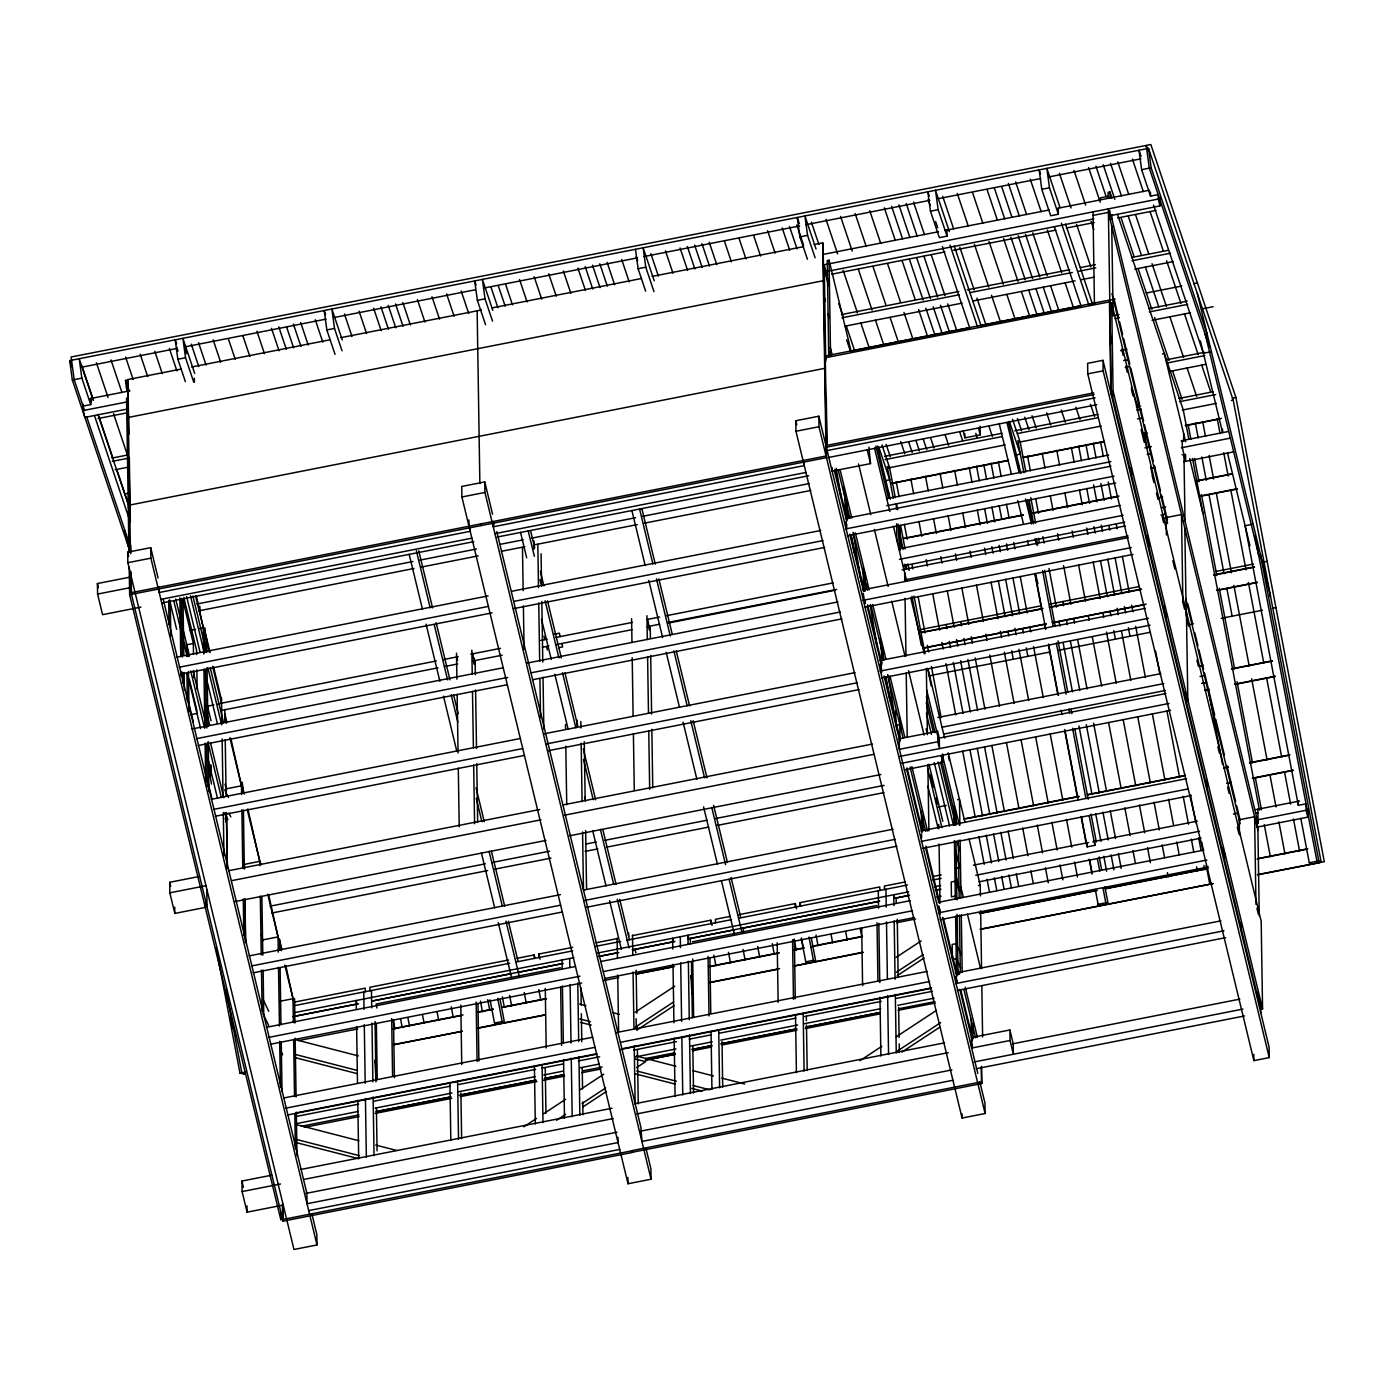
<?xml version="1.0" encoding="UTF-8"?>
<svg xmlns="http://www.w3.org/2000/svg" width="1394" height="1394" viewBox="0 0 1394 1394"><rect width="100%" height="100%" fill="white"/><g stroke="black" fill="none" stroke-linecap="round" stroke-linejoin="round"><path stroke-width="1.5" d="M635.159 1012.218L674.713 986.203M635.403 1027.099L673.163 1002.251M638.034 1029.347L673.999 1005.684M523.778 1126.822L536.498 1118.441M543.782 1113.667L565.598 1099.308M580.148 1089.725L603.794 1074.182M556.537 1120.288L565.633 1114.294M582.012 1103.543L605.641 1087.982M636.57 1067.647L645.649 1061.653L635.403 1059.022M582.831 1106.975L606.477 1091.415M896.133 957.364L921.19 940.898M896.412 972.228L923.316 954.524M897.231 975.661L924.152 957.957M859.976 1060.677L881.792 1046.319M896.342 1036.753L936.35 1010.423M897.509 1051.006L940.636 1022.638M901.935 1052.087L939.678 1027.256M128.457 546.849L72.331 380.004L69.7 360.593L1148.517 148.374L1233.185 400.078L1321.146 862.102L1318.794 860.9L1309.28 862.781L1300.829 818.435M80.765 367.371L176.759 348.483M185.297 346.81L326.074 319.104M334.612 317.431L475.406 289.743M483.945 288.053L637.528 257.838M643.923 256.583L799.651 225.95M806.046 224.695L929.781 200.353M938.301 198.68L1040.708 178.537M1049.229 176.846L1140.954 158.811M72.331 380.004L81.863 378.14L90.749 404.591L83.082 406.107M176.602 343.935L175.208 339.84L177.857 359.251L185.524 357.735L193.749 382.165M325.569 314.626L324.192 310.531L326.841 329.942L334.508 328.426L342.035 350.818M476.086 285.021L474.709 280.926L477.358 300.337L485.025 298.821L492.552 321.212M635.472 249.299L638.103 268.711L645.77 267.195L653.995 291.625M799.32 223.615L797.263 217.481L799.895 236.893L807.562 235.377L815.107 257.768M930.46 211.191L938.145 209.692L947.049 236.144L939.364 237.66L930.46 211.191L927.829 191.797L929.206 195.892M1041.788 189.305L1049.473 187.789L1058.377 214.24L1050.693 215.756L1041.788 189.305L1039.157 169.894L1040.534 173.989M1141.059 156.389L1138.985 150.256L1141.634 169.667L1151.148 167.785L1207.274 334.63L1205.427 334.978M130.444 552.094L127.725 379.569L180.993 369.096M191.64 367.005L330.134 339.753M340.781 337.662L481.418 309.991M492.082 307.9L641.397 278.521M652.061 276.43L803.519 246.633M814.183 244.525L822.721 242.852L823.122 244.508L826.468 457.633L129.642 594.715L280.804 1219.68L282.633 1219.314M126.366 386.887L125.495 380.405L127.342 380.057L128.213 386.521L126.366 386.887L127.22 391.331M1112.011 198.053L1109.938 191.919L1108.091 192.285L1108.195 198.349M126.384 387.898L128.231 387.532L129.05 390.965M1108.16 196.327L1100.476 197.843L1100.511 199.865M89.39 398.771L129.956 390.79M823.471 254.353L938.563 231.718M944.958 230.463L1049.403 209.919M1057.924 208.246L1149.58 190.211M1141.634 169.667L1150.52 196.118L1158.205 194.602M128.962 551.972L126.558 398.405L128.387 398.039M851.037 351.009L829.064 260.208L827.234 260.573L828.75 355.923M127.429 409.034L84.807 417.416L83.152 410.55L127.987 401.733M823.645 264.877L1158.275 199.046L1158.205 194.846M1093.053 215.39L1108.422 212.376L1257.911 830.476M824.342 271.935L1093.75 218.928M1108.7 216L1159.93 205.911L1159.808 197.495M97.981 418.548L127.847 412.676M831.8 274.182L944.853 251.948M953.391 250.275L1055.781 230.132M1066.445 228.024L1094.185 222.57M1111.854 214.676L1111.924 218.875L1110.077 219.241L1109.938 210.825M1117.639 217.952L1156.044 210.407M126.871 419.437L128.718 419.071L128.318 417.433L823.314 280.717L823.715 282.355M111.938 458.103L126.871 455.158M841.488 314.591L958.811 291.503M967.349 289.83L1069.738 269.687M1080.402 267.578L1095.335 264.651M1131.597 257.507L1167.858 250.38M112.374 461.327L127.307 458.399M841.924 317.815L959.246 294.744M969.91 292.635L1072.317 272.492M1078.712 271.238L1095.771 267.875M1132.033 260.748L1170.437 253.203M115.197 469.726L127.987 467.199M844.747 326.213L962.069 303.125M972.733 301.034L1075.122 280.891M1081.535 279.636L1094.325 277.11M1134.855 269.129L1173.26 261.584M828.611 348.204L830.441 347.855L831.974 354.181M829.064 260.208L830.493 351.358L828.663 351.724L829.587 355.54M825.649 355.906L1109.798 300.006L1111.035 305.164M124.955 493.929L129.137 493.11M850.34 351.236L969.161 327.869M980.365 325.656L1081.727 305.722M1090.056 304.084L1095.266 303.056M1110.896 299.971L1115.061 299.152M1146.338 293.001L1181.764 286.031M1193.752 283.679L1197.411 282.965M1094.133 394.519L827.078 447.056L826.677 445.4L825.3 357.77L1109.45 301.871L1109.851 303.509L1111.68 303.16L1261.187 921.26L1262.563 1008.89L1260.716 1009.256L1110.826 389.501L1109.45 301.871M128.265 507.085L130.095 506.719L129.694 505.064L824.69 368.347L825.091 370.002M1112.551 315.828L1118.946 314.574M1148.813 308.684L1187.218 301.139M1115.13 318.634L1119.382 317.797M1149.248 311.925L1187.653 304.38M1202.22 308.841L1213.163 306.697M1152.071 320.324L1190.476 312.761M1120.549 350.608L1126.91 349.354M311.942 1214.226L316.821 1234.422L316.996 1244.947L293.96 1249.477L127.847 562.688L127.673 552.181L150.709 547.65L158.045 577.952M492.587 514.247L484.781 481.923L461.728 486.454L461.902 496.978L628.014 1183.75L651.05 1179.219L650.893 1168.712L645.997 1148.517M979.825 1081.866L984.948 1102.985L985.105 1113.51L962.069 1118.04L795.957 431.269L795.8 420.744L818.836 416.214L977.786 1073.415M1102.968 360.314L1087.616 363.346L1087.773 373.853L1253.886 1060.642L1269.254 1057.61L1269.08 1047.103L1102.968 360.314L1103.142 370.839L1269.254 1057.61M1123.616 360.558L1127.868 359.704M1162.474 353.937L1164.321 353.571L1185.667 441.828M127.847 562.688L150.883 558.158L150.709 547.65M461.902 496.978L484.938 492.448L484.781 481.923M795.957 431.269L818.992 426.738L818.836 416.214M1087.773 373.853L1103.142 370.839M1125.272 367.424L1129.541 366.587M1166.029 359.861L1204.433 352.316M1211.072 351.758L1203.388 353.274L1153.535 205.075M1166.464 363.102L1204.869 355.557M1169.287 371.501L1205.549 364.357M140.968 607.122L102.564 614.667L97.58 594.071L97.423 583.546L129.398 577.255M826.677 445.4L1093.732 392.864M1111.227 391.156L1113.057 390.79L1111.68 303.16M97.58 594.071L129.555 587.78M826.694 450.645L1095.074 397.848M981.237 1066.88L981.481 1081.849L632.057 1150.59L632.458 1152.42L283.034 1221.161L131.071 592.711L826.067 455.995L822.721 242.852M827.914 457.598L1096.747 404.713M963.184 430.99L964.857 437.855L980.209 434.823L980.069 426.285M884.632 456.378L1001.955 433.29M1014.762 430.781L1097.949 414.401M1136.354 406.856L1140.606 406.02M1179.01 398.457L1213.146 391.749M160.85 599.368L471.869 538.189M494.905 533.658L805.924 472.461M885.068 459.602L1002.391 436.531M1017.324 433.586L1098.385 417.642M1136.79 410.097L1141.059 409.244M1179.446 401.699L1215.707 394.572M162.296 602.922L473.751 541.656M497.205 537.038L808.659 475.772M868.932 447.195L870.518 463.61L832.113 471.155L832.061 467.652M1232.261 398.161L1235.903 397.429L1324.3 861.684L1257.44 874.63M887.891 468.001L1005.213 444.913M1101.208 426.041L1020.147 441.985L1017.829 440.783L1023.91 472.723M1137.469 418.897L1141.738 418.061M1182.269 410.08L1216.404 403.371M1231.338 400.444L1233.185 400.078M196.92 604.003L412.885 561.521M419.245 560.266L476.504 548.992M499.697 544.444L523.168 539.827M531.654 538.154L635.577 517.714M642.529 516.338L809.2 483.561M198.593 610.868L413.948 568.508M420.901 567.149L478.177 555.892M501.352 551.31L524.841 546.709M533.327 545.037L637.25 524.597M644.185 523.203L810.872 490.444M885.957 480.564L889.79 479.797L878.76 447.021M1016.522 454.88L1020.356 454.113L1009.326 421.337M890.818 483.404L1008.141 460.316M1023.074 457.389L1104.135 441.428M1142.54 433.882L1146.809 433.046M1185.196 425.484L1221.475 418.357M891.219 483.596L1008.542 460.525M1023.475 457.581L1104.536 441.637M1142.923 434.074L1147.192 433.238M1185.597 425.693L1219.733 418.967M189.863 630.489L195.613 629.356M199.447 628.607L203.297 627.84L203.698 653.943M886.828 498.686L1108.666 455.036M1144.944 447.91L1151.339 446.655M1181.206 440.765L1228.131 431.548M886.723 505.743L1110.913 461.641M1147.175 454.496L1151.444 453.66M1181.31 447.788L1230.379 438.134M186.221 644.882L193.348 643.488L182.614 599.106M845.426 518.429L1110.931 466.188M1182.112 454.827L1183.959 454.461L1185.005 521.06L1183.158 521.426M176.881 657.132L488.127 595.9M511.581 591.3L820.7 530.487M1150.834 468.175L1155.086 467.338M1183.785 461.693L1233.69 451.865M845.618 528.936L1114.015 476.138M179.181 667.238L488.301 606.425M513.881 601.389L823 540.576M847.291 535.801L1115.67 483.004M180.837 674.104L492.099 612.872M513.41 608.673L824.656 547.441M903.521 538.415L1022.969 514.926M1031.508 513.236L1118.964 496.037M1195.756 480.93L1232.017 473.803M903.904 538.624L1023.37 515.118M1031.891 513.445L1117.221 496.665M1196.157 481.139L1232.418 473.995M899.235 548.818L1120.149 505.36M1158.379 497.85L1162.631 497.013M1198.701 496.334L1237.088 488.771M1199.084 496.525L1237.489 488.98M899.461 559.325L1123.111 515.327M1161.463 507.782L1165.715 506.946M553.592 634.305L559.342 633.172L560.179 636.605M903.242 565.772L1124.784 522.192M1160.993 515.083L1165.245 514.229M220.949 703.308L436.322 660.965M443.275 659.589L458.121 656.679M470.841 654.169L500.533 648.332M540.767 640.421L547.197 639.149M555.683 637.476L632.44 622.386M646.886 619.546L659.606 617.037M666.559 615.678L833.229 582.884M206.207 706.409L213.892 704.911M217.725 704.144L221.559 703.395L212.602 666.315M902.092 569.85L1125.132 525.974M1163.363 518.446L1167.614 517.61M190.42 714.704L197.547 713.31M222.622 710.191L437.977 667.831M444.372 666.576L457.65 663.962M472.496 661.035L502.188 655.197M542.44 647.286L548.853 646.014M556.084 644.603L631.97 629.67M646.903 626.742L659.693 624.216M667.743 622.473L836.627 589.418M667.761 623.188L835.023 590.272M862.538 584.87L866.772 584.034M558.837 647.652L562.671 646.903L561.834 643.47M904.445 579.939L1128.094 535.941M862.694 589.854L1128.216 537.614M192.023 728.975L503.286 667.743M526.723 663.143L837.986 601.912M862.903 600.361L1131.283 547.563M1252.788 524.214L1245.103 525.73L1298.337 805.331L1306.021 803.815M196.449 738.663L507.712 677.432M531.166 672.814L840.268 612.001M864.559 607.226L1132.956 554.429M198.122 745.529L507.242 684.715M532.822 679.68L841.941 618.866M1258.643 555.021L1260.49 554.655L1318.794 860.9M920.057 629.635L1040.952 605.85M1050.083 604.055L1138.933 586.578M1216.056 571.418L1253.572 564.03M1263.469 562.078L1267.129 561.364M921.399 632.371L1042.991 608.446M1049.386 607.192L1141.111 589.139M1213.651 574.868L1254.182 566.905M921.782 632.562L1041.248 609.073M1051.912 606.965L1141.512 589.348M1214.035 575.077L1254.565 567.097M924.327 647.774L1045.918 623.85M1052.331 622.595L1146.182 604.125M1216.579 590.272L1257.109 582.309M922.584 648.384L1046.319 624.042M1052.714 622.787L1144.439 604.752M1216.962 590.481L1257.493 582.5M879.806 660.582L1145.31 608.359M211.278 799.302L520.38 738.489M543.834 733.871L855.08 672.64M880.015 671.106L1148.395 618.309M1268.61 596.231L1270.457 595.865L1197.307 293.42M213.561 809.391L522.68 748.578M546.134 743.978L857.38 682.746M881.67 677.972L1150.067 625.174M215.234 816.257L524.353 755.443M547.546 750.861L859.053 689.612M928.857 675.846L1049.752 652.061M1058.098 650.423L1149.806 632.371M1189.413 624.582L1193.578 623.763M1221.196 618.326L1262.372 610.241M1272.269 608.289L1275.911 607.575M937.814 717.509L1160.836 673.633M1199.084 666.105L1203.336 665.269M1231.529 668.824L1272.06 660.843M1231.93 669.015L1272.461 661.052M942.292 727.163L1163.816 683.6M1200.025 676.473L1204.277 675.637M204.691 907.546L174.825 913.418L169.841 892.822L169.685 882.297L199.551 876.425M228.546 870.727L539.792 809.496M563.246 804.878L872.365 744.065M937.622 731.24L899.235 738.785L899.391 749.31L937.796 741.747L937.622 731.24L939.295 738.106L939.451 748.613L937.796 741.747M943.947 734.046L1165.471 690.466M1201.68 683.339L1205.949 682.502M937.935 738.367L1165.854 693.532M169.841 892.822L206.103 885.678M231.7 880.642L541.011 819.794M564.483 815.194L873.794 754.346M1204.608 690.1L1208.859 689.263M1234.457 684.227L1275.005 676.247M1204.991 690.291L1209.26 689.455M1234.857 684.419L1275.388 676.456M899.653 756.437L1168.974 703.465M1185.98 700.206L1187.81 699.84L1186.433 612.21M901.326 763.32L1170.629 710.33M234.558 901.674L545.995 840.408M569.466 835.79L880.921 774.524M904.375 769.906L942.78 762.344L942.64 753.945M270.07 906.17L485.373 863.81M491.768 862.555L549.602 851.176M585.567 844.102L596.266 842.011M604.752 840.338L707.089 820.195M715.035 818.644L884.04 785.397M271.673 913.053L487.639 870.57M493.999 869.316L550.996 858.112M585.097 851.385L597.921 848.876M606.407 847.203L708.744 827.078M716.69 825.509L883.953 792.611M957.626 799.703L959.473 799.337L959.874 825.213M262.682 939.922L278.051 936.89L278.277 952.119M938.476 806.969L946.16 805.471M249.143 955.883L560.388 894.652M583.842 890.034L892.962 829.238M963.568 818.992L1078.764 796.34M1087.303 794.667L1185.423 775.36M1223.827 767.798L1228.079 766.961M1249.425 762.762L1289.955 754.799M966.094 818.783L1079.148 796.532M1087.686 794.859L1183.68 775.97M1224.211 768.007L1228.48 767.17M1249.808 762.971L1288.213 755.409M920.998 830.911L1186.521 778.671M251.443 965.972L560.562 905.176M584.016 900.559L895.262 839.327M253.098 972.838L562.218 912.042M585.672 907.424L896.917 846.193M921.207 841.418L1187.461 789.039M1226.755 783.201L1231.024 782.365M1252.352 778.166L1292.883 770.202M1227.138 783.411L1231.407 782.557M1252.736 778.375L1293.266 770.394M922.863 848.284L1191.26 795.486M279.549 1001.345L293.001 998.714L293.367 1022.621M955.36 868.41L959.194 867.66M973.448 865.169L1088.54 842.534M1092.809 841.697L1197.254 821.153M1233.481 814.026L1237.75 813.19M1256.029 809.583L1299.556 801.027M293.785 1002.234L365.245 988.172L365.315 991.674M508.583 959.978L369.863 987.266L369.915 990.768M517.122 958.288L534.198 954.942L535.035 958.375M538.868 957.539L538.816 954.036L572.69 947.362M595.97 942.78L617.141 938.615M632.493 935.601L710.835 920.197L712.073 925.337M730.142 916.398L715.436 919.291L715.488 922.793M738.559 914.743L795.312 903.573L796.549 908.731M799.964 906.17L799.912 902.667L879.771 886.95L879.841 890.452M905.403 881.914L884.388 886.044L884.441 889.546M932.725 876.547L941.142 874.892M1256.081 813.085L1257.928 812.719M1081.483 816.989L1087.181 846.855L1094.848 845.356L1094.795 841.296M293.855 1005.736L509.681 963.271M516.076 962.017L572.742 950.865M595.011 946.491L620.609 941.455M627.004 940.201L731.536 919.639M738.611 918.245L907.564 884.998M932.778 880.05L941.194 878.394M975.748 875.275L1199.537 831.242M1257.092 819.933L1306.108 810.28L1306.021 803.972M294.343 1012.671L573.788 957.695M597.259 953.078L908.696 891.812M934.294 886.776L940.706 885.521M1257.876 809.217L1258.102 823.244L1256.255 823.61L1256.186 819.393M293.036 1016.522L357.038 1003.941L356.202 1000.509L356.341 1009.169M371.971 1000.997L561.817 963.655M598.078 956.511L617.281 952.747M632.214 949.802L674.87 941.403M687.678 938.894L879.666 901.116M909.533 895.244L894.599 898.189L893.763 894.756L893.937 905.595M935.13 890.208L939.399 889.372M294.587 1016.383L358.589 1003.785M373.522 1000.857L512.173 973.57M518.568 972.315L563.368 963.498M599.629 956.371L618.831 952.59M633.765 949.663L674.295 941.682M689.228 938.754L734.028 929.937M742.566 928.265L879.091 901.395M908.94 895.523L896.15 898.05L896.237 903.295M936.681 890.069L940.95 889.233M979.006 881.827L1201.036 838.142M1256.534 827.234L1307.781 817.145L1307.642 808.659M560.353 967.784L376.049 1004.046L377.007 1008.036M692.452 941.804L876.756 905.542M978.396 885.538L980.226 885.173L969.091 839.118M266.428 1027.308L575.53 966.495M601.128 961.459L910.23 900.663M936.785 897.074L941.055 896.237M938.267 902.336L1203.789 850.096M268.711 1037.397L579.974 976.183M603.41 971.566L912.53 910.752M270.384 1044.263L581.629 983.049M605.083 978.431L914.203 917.618M938.476 912.843L1206.873 860.046M635.681 974.058L673.964 966.53M896.708 922.706L915.631 918.977M298.734 1040.534L357.683 1028.929M603.794 980.522L618.675 977.595M635.681 974.249L673.964 966.722M940.148 919.709L1208.528 866.911M392.69 1028.755L463.087 1014.919M478.02 1011.974L492.953 1009.047M501.491 1007.357L546.291 998.557M708.413 966.652L778.81 952.816M793.744 949.872L804.408 947.781M812.929 946.09L861.997 936.437M979.32 913.366L1096.642 890.278M1105.181 888.605L1207.57 868.462M1258.782 858.39L1307.833 848.737M393.091 1028.964L461.344 1015.529M478.421 1012.183L493.354 1009.239M504.018 1007.148L546.675 998.749M708.797 966.861L779.194 953.008M794.127 950.063L802.665 948.39M811.186 946.718L862.398 936.646M979.721 913.558L1097.043 890.487M1105.581 888.797L1207.971 868.654M1257.039 859L1306.091 849.364M216.087 947.641L239.977 1073.119L245.658 1072.003M490.061 999.829L494.487 1023.057L502.154 1021.558L504.506 1022.743L500.028 999.219M801.323 938.598L805.749 961.825L813.416 960.327L815.769 961.511L811.291 937.988M1095.301 889.529L1098.106 904.323L1105.791 902.807L1108.143 903.992L1104.884 886.88M244.177 1073.955L239.977 1073.119M393.491 1044.576L462.39 1031.229M476.696 1028.214L544.949 1014.797M709.215 982.474L779.612 968.621M793.813 966.042L862.799 952.259M980.121 929.188L1212.78 883.622M393.892 1044.786L462.146 1031.351M477.079 1028.424L545.35 1014.989M709.598 982.683L777.869 969.248M794.928 965.885L863.182 952.468M980.522 929.38L1213.041 883.639M1257.824 874.822L1319.7 862.659L1316.947 861.265L1254.931 535.523M283.522 1098.036L592.642 1037.241M616.096 1032.623L927.341 971.391M955.378 973.082L1220.9 920.842M285.822 1108.143L594.942 1047.33M620.522 1042.294L929.641 981.498M295.911 1112.935L596.702 1053.759M622.299 1048.724L931.61 987.876M287.495 1115.008L596.597 1054.195M620.051 1049.595L931.314 988.363M955.587 983.589L1223.984 930.791M296.748 1116.367L358.606 1104.187M373.54 1101.26L450.332 1086.153M458.87 1084.462L535.662 1069.355M542.057 1068.1L563.403 1063.901M578.336 1060.973L599.664 1056.774M633.782 1050.065L676.456 1041.666M689.246 1039.14L710.591 1034.958M719.112 1033.268L795.904 1018.16M804.443 1016.487L881.235 1001.38M896.168 998.435L932.429 991.308M957.26 990.454L1225.64 937.657M296.277 1123.651L358.136 1111.471M375.195 1108.125L452.004 1093.018M458.399 1091.763L535.191 1076.656M543.73 1074.966L562.915 1071.184M579.991 1067.839L599.193 1064.058M635.455 1056.931L675.985 1048.95M690.919 1046.023L712.247 1041.823M720.785 1040.133L797.577 1025.026M803.972 1023.771L880.764 1008.664M897.841 1005.318L934.102 998.174M301.365 1126.247L358.972 1114.904M376.031 1111.558L450.698 1096.869M459.218 1095.196L536.028 1080.089M544.549 1078.398L563.751 1074.635M582.953 1070.853L602.156 1067.072M644.812 1058.673L674.679 1052.801M691.738 1049.455L710.94 1045.674M721.604 1043.566L796.27 1028.894M806.934 1026.786L879.457 1012.514M898.66 1008.751L934.921 1001.606M376.694 1111.593L450.959 1096.973M461.571 1094.882L535.819 1080.28M544.322 1078.608L563.403 1074.861M693.097 1049.351L712.195 1045.587M720.681 1043.914L797.054 1028.894M805.54 1027.221L879.806 1012.619M645.596 1060.015L675.428 1054.143M692.469 1050.797L711.637 1047.016M722.301 1044.925L796.863 1030.253M805.383 1028.58L879.962 1013.908M898.084 1010.336L935.357 1003.018M304.31 1127.345L359.06 1116.577M375.003 1113.44L451.708 1098.35M460.229 1096.66L536.934 1081.587M543.329 1080.315L564.64 1076.133M581.681 1072.77L600.919 1068.989M645.561 1060.207L675.341 1054.352M283.33 1205.043L247.087 1212.17L242.103 1191.574L241.929 1181.049L271.795 1175.177M300.808 1169.461L612.053 1108.247M635.507 1103.63L944.627 1042.817M1009.883 1029.974L971.496 1037.537L971.653 1048.044L1010.058 1040.499L1009.883 1029.974L1013.211 1043.723L1013.368 1054.23L1010.058 1040.499M242.103 1191.574L280.508 1184.011M303.962 1179.394L613.273 1118.546M636.744 1113.928L948.181 1052.662M1012.549 1043.845L1239.841 999.132M305.582 1193.473L617.019 1132.207M974.092 1061.967L1242.925 1009.082M640.473 1131.179L951.91 1069.912M976.183 1068.745L1244.581 1015.947M952.938 1080.263L641.92 1141.459L640.926 1127.502L496.787 531.584M308.684 1210.602L619.703 1149.423M632.057 1150.782L282.651 1219.506L282.407 1204.364M632.458 1152.228L981.864 1083.504L981.603 1066.393M579.643 1004.098L585.916 1005.719M613.116 1012.724L619.389 1014.344M579.869 1018.962L590.342 1021.663M580.706 1022.394L591.161 1025.095M636.274 1056.042L675.898 1066.271M692.591 1070.575L713.432 1075.941M721.778 1078.102L744.727 1084.009M636.779 1070.993L676.404 1081.204M693.097 1085.508L709.773 1089.812M635.525 1073.885L675.149 1084.096M691.842 1088.4L702.262 1091.101M294.43 1039.419L358.38 1055.92M294.674 1054.3L356.55 1070.261M295.493 1057.732L357.369 1073.694M295.981 1124.505L358.92 1140.745M375.7 1145.066L396.68 1150.468M296.26 1139.386L359.356 1155.661M297.079 1142.819L358.084 1158.553M895.296 497.606L889.599 467.67L887.246 466.467L893.327 498.407M1309.28 862.781L1311.615 863.966M1211.787 883.604L1209.434 882.419L1206.228 865.517M1098.106 904.323L1100.458 905.508M805.749 961.825L808.102 963.027M494.487 1023.057L496.822 1024.259M244.56 1074.164L241.824 1072.77L232.92 1025.967M901.657 728.626L899.792 724.688L895.941 725.455L895.715 710.574M959.508 890.574L955.047 881.235L951.213 881.984L951.44 896.865L955.291 896.098L957.068 899.844M961.39 954.925L956.04 943.721L952.189 944.47L952.433 959.351L956.267 958.584L960.727 967.924M956.894 968.673L959.56 974.284M224.695 789.788L228.372 797.473M228.93 813.016L230.812 816.936M225.096 813.765L227.902 819.655M263.152 999.585L268.746 1011.312M263.065 1013.786L268.659 1025.496M280.786 1050.902L282.651 1054.805M1235.903 397.429L1150.834 144.523L71.111 357.003L74.178 379.638L84.564 410.533M1147.924 150.535L1146.234 145.499L1149.301 168.151L1209.469 347.001M1132.381 159.021L1143.341 191.588M1150.189 211.94L1163.188 250.624M1166.621 260.8L1181.014 303.613M1184.464 313.842L1198.213 354.721M1201.645 364.949L1210.584 391.522M1117.779 161.878L1128.739 194.463M1135.587 214.815L1148.604 253.499M1152.019 263.675L1166.429 306.488M1169.862 316.717L1183.611 357.596M1187.061 367.824L1196.679 396.436M1110.495 163.325L1121.438 195.892M1128.286 216.244L1141.303 254.928M1145.415 267.143L1158.85 307.063M1103.194 164.753L1114.834 199.359M1121.003 217.691L1134.002 256.357M1138.114 268.572L1151.845 309.363M1154.581 317.536L1169.026 360.471M1172.459 370.682L1182.095 399.311M1117.518 214.432L1183.262 409.888L1188.89 439.424M1095.893 166.182L1106.174 196.728M1088.609 167.629L1100.249 202.235M1074.007 170.486L1085.647 205.11M1091.136 221.385L1093.872 229.54M1059.423 173.361L1071.062 207.967M1076.534 224.26L1090.927 267.003M1131.44 387.48L1138.323 407.919M1060.032 207.584L1046.842 168.378L1049.473 187.789M1065.574 224.085L1092.635 304.537M1061.374 223.179L1088.958 305.164M1054.404 226.769L1080.716 304.99M1030.236 179.112L1041.196 211.679M1047.364 229.993L1061.74 272.754M1065.155 282.93L1073.38 307.36M1015.651 181.969L1026.611 214.554M1032.762 232.868L1047.155 275.629M1050.571 285.805L1058.795 310.235M1090.422 404.26L1094.551 416.527M1008.35 183.416L1019.31 215.983M1025.479 234.297L1039.854 277.058M1043.27 287.234L1051.494 311.664M1001.746 186.883L1012.009 217.412M1018.178 235.743L1032.553 278.486M1035.986 288.663L1044.193 313.092M1075.819 407.135L1079.949 419.402M994.445 188.312L1004.726 218.858M1010.877 237.172L1025.27 279.933M1028.685 290.109L1036.909 314.539M987.144 189.758L997.424 220.287M1003.593 238.618L1017.969 281.361M1021.384 291.538L1029.608 315.968M1061.235 410.01L1065.364 422.26M972.559 192.616L982.84 223.162M988.991 241.476L1003.384 284.237M1006.799 294.413L1015.024 318.843M1046.65 412.868L1050.78 425.135M957.277 193.452L968.238 226.037M974.406 244.351L988.782 287.094M991.517 295.249L1000.422 321.718M1032.048 415.743L1036.178 428.01M1024.764 417.172L1028.877 429.439M942.692 196.327L953.653 228.895M959.821 247.226L974.197 289.969M976.933 298.107L985.837 324.575M1017.463 418.618L1021.593 430.885M949.384 231.543L935.513 190.281L938.145 209.692M954.245 245.989L981.306 326.44M1012.532 419.28L1020.164 441.968L1025.879 471.921M950.046 245.083L977.63 327.067M928.108 199.203L930.164 205.301M935.635 221.594L937.692 227.692M942.379 246.616L970.067 328.949M913.506 202.06L924.466 234.645M931.314 254.997L945.01 295.72M947.746 303.857L956.65 330.326M988.973 426.39L992.406 436.618M906.222 203.507L917.165 236.074M924.013 256.426L937.709 297.149M940.462 305.286L949.349 331.755M898.921 204.935L909.881 237.503M916.729 257.873L930.425 298.577M933.161 306.732L942.065 333.183M975.748 433.36L977.124 437.437M891.62 206.364L902.58 238.949M909.428 259.301L923.124 300.024M925.86 308.161L934.764 334.63M884.336 207.811L895.279 240.378M902.127 260.73L915.144 299.414M918.576 309.59L927.463 336.059M959.786 432.14L962.54 440.312M869.734 210.686L880.694 243.253M887.542 263.605L900.559 302.289M903.974 312.465L912.878 338.934M945.202 435.015L948.634 445.226M855.149 213.543L866.11 246.128M872.958 266.481L885.957 305.164M890.069 317.379L898.294 341.809M930.6 437.873L934.05 448.101M923.316 439.319L926.749 449.53M840.565 216.418L852.204 251.025M858.356 269.356L872.052 310.06M875.484 320.237L883.691 344.666M916.015 440.748L919.448 450.976M908.714 442.177L912.164 452.405M825.962 219.294L837.602 253.9M843.091 270.192L857.467 312.936M860.882 323.112L869.107 347.542M900.733 441.584L904.863 453.834M811.378 222.151L818.905 244.56M838.77 303.596L842.882 315.811M846.297 325.987L854.522 350.417M886.148 444.442L890.278 456.709M816.03 248.968L804.93 215.965L807.562 235.377M846.576 339.753L850.741 352.124M881.966 444.965L889.599 467.67M796.776 225.026L803.624 245.379M799.895 236.893L807.422 259.267M789.492 226.473L797.019 248.864M782.191 227.902L789.718 250.293M767.606 230.777L775.134 253.168M753.701 235.673L760.549 256.026M739.099 238.548L745.947 258.901M724.514 241.423L731.362 261.776M709.232 242.26L716.777 264.651M701.949 243.689L709.476 266.08M694.648 245.117L702.175 267.509M687.347 246.564L694.874 268.955M680.063 247.993L687.591 270.384M665.461 250.868L672.988 273.259M650.876 253.725L658.404 276.134M654.239 280.804L643.139 247.801L645.77 267.195M636.274 256.601L637.65 260.678M638.103 268.711L645.631 291.102M621.689 259.476L629.217 281.867M607.104 262.351L614.632 284.742M599.803 263.78L607.331 286.171M592.502 265.208L600.047 287.6M585.219 266.655L592.746 289.046M577.918 268.084L585.445 290.475M563.333 270.959L570.86 293.35M548.731 273.816L556.276 296.225M534.146 276.692L541.674 299.083M519.561 279.567L527.089 301.958M505.639 284.463L512.487 304.833M498.355 285.909L505.203 306.262M491.054 287.338L497.902 307.708M492.814 310.357L482.394 279.41L485.025 298.821M477.358 300.337L485.565 324.75M461.187 291.05L468.715 313.441M446.603 293.925L454.13 316.316M432.001 296.783L439.546 319.174M417.416 299.658L424.943 322.049M402.831 302.533L410.359 324.924M395.53 303.962L403.058 326.353M388.229 305.391L395.774 327.799M380.945 306.837L388.473 329.228M373.644 308.266L381.172 330.657M359.06 311.141L366.587 333.532M344.457 314.016L351.985 336.407M342.279 339.962L331.877 309.032L334.508 328.426M326.841 329.942L335.048 354.372M315.271 319.749L322.816 342.14M300.686 322.624L308.213 345.015M293.385 324.053L300.93 346.444M286.781 327.52L293.629 347.89M278.8 326.928L286.328 349.319M271.499 328.357L279.044 350.748M256.914 331.232L264.442 353.623M243.009 336.146L249.857 356.498M228.424 339.003L235.272 359.373M213.143 339.84L220.67 362.231M198.558 342.715L206.085 365.106M191.257 344.144L198.784 366.535M194.69 373.4L182.893 338.324L185.524 357.735M184.653 347.611L186.691 353.727M176.672 347.019L178.031 351.096M177.857 359.251L185.385 381.642M169.371 348.448L176.899 370.839M154.769 351.323L162.314 373.714M140.184 354.198L147.712 376.589M125.599 357.056L133.127 379.464M125.495 380.405L127.551 386.539M110.997 359.931L121.958 392.498M96.413 362.806L108.052 397.412M113.541 413.704L127.22 454.409M81.828 365.681L93.468 400.287M98.939 416.562L112.635 457.284M116.748 469.499L127.708 502.101M93.102 399.991L79.214 358.728L81.863 378.14M97.963 414.436L129.189 507.259M94.461 415.586L128.928 518.045M69.7 360.593L71.756 366.727M86.655 416.719L129.015 542.684M1205.183 333.968L1258.887 556.032M1200.408 340.92L1222.59 432.628L1222.521 429.125M1227.434 452.719L1249.948 545.786M1158.275 199.046L1159.93 205.911M1306.108 810.28L1307.781 817.145M1189.727 458.643L1202.952 513.271M1185.614 461.327L1182.304 447.596L1182.182 440.574M1111.924 218.875L1258.102 823.244M1110.408 217.342L1108.352 208.873L1111.279 394.659M1256.83 822.739L1257.858 826.973L1259.252 915.98M1113.963 298.525L1118.563 317.553M1119.574 321.77L1122.64 334.455M1123.669 338.672L1129.802 364.043M1130.83 368.26L1139.508 404.19M1140.536 408.407L1143.603 421.093M1144.491 424.787L1153.308 461.24M1154.337 465.474L1160.47 490.827M1161.481 495.062L1166.081 514.072M1166.569 516.041L1167.51 519.962M1187.74 603.55L1192.306 622.491M1194.867 633.015L1197.916 645.649M1198.927 649.848L1203.51 668.789M1204.521 672.988L1214.714 715.087M1215.725 719.287L1224.385 755.06M1226.929 765.585L1235.572 801.358M1236.6 805.558L1240.155 820.282M1111.959 293.576L1167.562 523.464M1185.754 598.653L1240.207 823.802M1111.959 308.998L1113.492 315.34M1121.682 349.18L1123.216 355.522M1125.777 366.099L1127.31 372.442M1131.405 389.362L1132.939 395.704M1141.128 429.544L1144.195 442.229M1152.385 476.086L1153.918 482.429M1156.462 493.006L1157.996 499.348M1162.091 516.268L1163.624 522.611M1172.842 560.684L1174.881 569.135M1182.565 600.866L1184.604 609.317M1187.165 619.894L1188.699 626.237M1196.888 660.076L1198.422 666.419M1217.851 746.801L1219.384 753.143M1227.574 786.983L1229.107 793.325M1237.297 827.165L1238.83 833.507M1256.918 908.296L1258.346 914.185M1110.304 332.626L1111.123 343.586L1110.426 340.694M1113.057 390.79L1262.563 1008.89M1257.353 992.005L1259.252 999.864M1111.192 389.396L1112.848 396.262L1112.795 392.76M1130.133 467.687L1131.789 474.552M1164.931 611.565L1166.186 616.723M1205.705 780.17L1207.378 787.052L1207.326 783.533M1224.646 858.477L1222.939 848.092M1240.102 922.34L1241.34 927.498M1260.699 1007.496L1258.974 997.128M1008.542 422.434L1020.896 473.507M1027.291 499.958L1032.762 522.611M1006.973 422.539L1019.101 472.653L1018.997 465.648M1025.461 498.93L1031.508 523.987M1035.045 538.607L1036.561 544.88M999.149 423.41L1011.417 474.169M1017.812 500.603L1023.44 523.865M1027.535 540.785L1028.563 545.019M1035.428 573.439L1037.92 583.755M978.553 427.958L980.209 434.823M897.736 509.734L896.325 503.844L896.394 509.106M877.471 446.063L890.313 499.191M899.705 537.997L902.197 548.295M875.902 446.132L888.518 498.355L888.414 491.333M904.479 564.291L905.49 568.473M899.357 549.201L898.189 524.196M874.526 448.119L889.842 511.459M893.415 526.252L906.658 581.002M910.683 597.608L924.239 653.664M927.777 668.318L944.644 738.053M948.216 752.847L965.031 822.373M826.659 271.551L827.478 275.001M828.559 282.738L824.22 264.755L825.736 361.168M926.679 690.013L937.935 736.502M942.536 755.531L959.403 825.265M824.272 268.275L828.611 286.24M867.19 449.861L870.518 463.61M941.107 755.478L942.78 762.344M926.383 696.721L935.06 732.652M941.717 760.113L957.051 823.505M926.208 702.803L933.353 732.39M940.514 761.978L955.848 825.37M926.365 713.327L931.488 734.464M938.127 761.926L953.461 825.318M957.556 842.237L959.595 850.688M824.586 298.055L825.422 301.487M926.104 728.87L927.132 733.105M934.294 762.692L949.628 826.084M955.761 851.438L959.839 868.34M858.53 463.975L870.797 514.647M874.369 529.424L888.152 586.438M891.724 601.215L905.002 656.104M908.539 670.723L924.1 735.074M963.376 897.44L960.849 886.967L959.002 887.333L960.013 891.515M967.436 914.185L980.592 968.621M830.493 351.358L831.416 355.174M928.996 764.243L942.797 821.293M955.57 874.125L958.131 884.702M930.722 774.89L933.753 787.436M936.28 797.891L937.796 804.164M927.637 768.425L941.943 827.583M825.3 357.77L825.701 359.408M927.881 786.077L938.092 828.35M840.059 469.534L851.786 518.045M855.358 532.804L869.142 589.767M872.714 604.526L885.974 659.379M890.052 676.247L904.845 737.426M911.92 766.665L927.498 831.016M965.258 987.161L977.421 1037.415M838.212 469.9L849.957 518.411M853.529 533.17L867.295 590.132M870.867 604.891L884.127 659.745M887.699 674.504L903.016 737.792M910.073 767.014L925.651 831.382M963.916 989.618L975.573 1037.781M834.849 469.325L847.134 520.119M850.723 534.947L864.297 591.056M867.608 604.804L881.949 664.084M885.033 676.787L900.385 740.284M907.041 767.815L922.427 831.434M925.982 846.141L939.817 903.295M943.389 918.106L957.225 975.277M960.814 990.089L972.576 1038.774M834.379 470.702L846.681 521.513M849.73 534.146L863.583 591.37M867.12 606.059L881.496 665.461M884.005 675.863L899.932 741.678M906.588 769.192L921.992 832.898M925.529 847.535L938.876 902.685M942.431 917.391L956.772 976.724M959.839 989.357L972.315 1040.969M846.785 525.277L845.966 521.844L846.855 528.779M881.6 669.155L880.346 663.997L881.653 672.657M939.242 907.459L940.061 910.892M957.173 981.637L955.936 976.48L956.807 983.415M981.481 1081.849L981.864 1083.504M971.566 1042.799L972.402 1046.232M940.114 914.394L938.824 905.751M818.992 426.738L985.105 1113.51M795.8 420.744L796.776 424.787M799.912 902.667L800.748 906.1M641.954 509.054L655.267 564.1M658.857 578.911L672.169 633.956M676.264 650.893L689.577 705.922M693.167 720.733L706.985 777.887M713.641 805.418L727.459 862.572M731.048 877.384L740.772 917.601M639.567 509.002L652.88 564.03M656.469 578.841L670.287 635.995M673.877 650.824L687.172 705.852M690.762 720.681L704.58 777.835M711.759 807.457L725.577 864.611M729.167 879.44L741.957 932.359M631.883 510.5L645.195 565.546M648.785 580.357L662.603 637.511M666.193 652.322L679.505 707.368M683.077 722.179L696.913 779.333M703.569 806.847L717.387 864.001M721.482 880.938L734.289 933.858M688.793 938.667L687.956 935.235L688.096 943.912M673.424 941.699L672.605 938.267L672.762 949.105M635.054 949.401L635.873 952.834M530.609 530.975L534.704 547.894M540.332 571.192L543.921 586.003M547.511 600.814L561.329 657.968M564.918 672.797L577.708 725.716M583.337 748.996L595.639 799.79M602.8 829.43L616.113 884.476M619.685 899.287L629.496 939.783M528.204 530.905L534.355 556.293M539.983 579.59L541.011 583.825M545.106 600.762L558.924 657.898M562.514 672.727L575.827 727.755M583.511 759.503L593.234 799.738M600.396 829.36L613.708 884.406M617.298 899.217L629.077 947.903M520.537 532.403L526.671 557.809M541.517 619.197L551.257 659.414M554.829 674.243L568.142 729.271M584.539 797.002L585.55 801.236M592.729 830.876L606.042 885.904M609.614 900.733L621.393 949.419M543.991 636.187L544.827 639.619M546.483 646.485L547.319 649.918M493.999 524.963L493.162 521.53L493.249 526.793L804.268 465.596L804.216 462.094M484.938 492.448L651.05 1179.219M480.494 523.97L480.895 525.625M538.816 954.036L540.053 959.177M418.74 550.752L432.558 607.906M436.148 622.717L449.966 679.871M453.555 694.7L458.173 713.745M476.086 787.837L484.276 821.711M491.437 851.333L504.75 906.379M508.34 921.19L518.063 961.407M416.353 550.682L430.171 607.836M434.266 624.773L447.579 679.819M451.168 694.63L457.824 722.144M476.243 798.344L481.888 821.641M489.05 851.264L502.363 906.309M505.952 921.12L519.265 976.166M409.174 554.307L422.487 609.352M426.076 624.163L439.894 681.317M443.484 696.146L456.796 751.174M481.366 852.779L494.678 907.825M498.268 922.636L511.581 977.664M375.7 1063.605L374.881 1060.172L375.944 1078.486M242.225 782.226L243.114 789.161M196.449 596.301L203.629 629.217L195.491 595.604M210.058 652.497L204.57 629.844L209.1 651.887M213.543 666.924L221.507 699.893M224.835 713.623L226.821 721.865M230.812 738.35L241.824 787.174L229.871 737.74M244.298 794.092L242.783 787.802L243.166 792.681M247.853 808.799L260.103 862.729L247.4 810.21M261.044 863.339L261.375 864.716M268.676 894.843L278.382 938.267L267.7 894.164M281.815 949.192L279.323 938.894L281.361 950.638M285.805 965.676L293.332 1000.073L284.864 965.049M224.887 717.126L226.386 723.312M192.877 595.918L206.173 650.859M210.25 667.761L223.545 722.702M190.49 595.865L204.291 652.915M207.863 667.709L221.663 724.775M186.639 596.615L199.934 651.573M207.096 681.143L217.307 723.416M183.781 597.381L196.554 650.214L196.624 654.553M206.904 703.848L210.999 720.75M127.725 379.569L128.962 434.039M225.026 784.195L226.56 790.555M243.462 860.412L244.473 864.646M261.375 934.503L262.908 940.845M207.079 714.355L209.64 724.932M175.714 599.072L189.514 656.121M193.104 670.915L206.904 727.964M210.477 742.758L223.772 797.699M126.558 398.405L127.377 401.838M173.849 601.128L187.127 656.069M190.699 670.862L204.5 727.912M208.089 742.706L221.367 797.647M224.957 812.441L226.49 818.783M225.236 818.139L226.264 822.355M189.375 679.488L197.042 711.184M169.493 599.768L176.637 629.356M187.371 673.738L200.666 728.679M208.333 760.375L217.534 798.413M187.72 698.533L193.33 721.778M208.159 783.062L211.731 797.856M163.237 599.42L306.854 1193.212L307.028 1203.736L618.047 1142.557L617.96 1137.295M150.883 558.158L316.996 1244.947M124.467 530.365L129.747 552.163M91.499 401.96L90.662 398.51L90.749 404.591M127.673 552.181L128.701 556.398M97.423 583.546L98.416 587.676M169.685 882.297L170.678 886.427M241.929 1181.049L243.427 1187.235M1217.258 418.723L1220.081 433.586M1223.723 452.684L1228.166 476.034M1230.989 490.897L1246.027 569.867M1248.432 582.465L1263.783 663.126M1266.641 678.076L1281.678 757.081M1284.519 772.032L1290.617 804.059M1293.475 819.01L1299.574 851.037M1202.674 421.598L1205.496 436.444M1209.138 455.559L1213.582 478.909M1216.404 493.755L1231.442 572.742M1233.847 585.341L1249.198 666.001M1251.638 678.808L1267.094 759.957M1269.934 774.907L1276.033 806.934M1278.873 821.885L1284.972 853.912M1195.372 423.027L1198.195 437.89M1201.837 456.988L1206.28 480.338M1209.103 495.201L1224.054 573.736M1226.894 588.582L1232.139 616.183M1188.071 424.456L1190.912 439.319M1194.536 458.417L1198.979 481.766M1201.419 494.504L1216.857 575.617M1219.245 588.216L1234.614 668.859M1237.053 681.683L1252.492 762.832M1255.349 777.765L1261.448 809.809M1264.288 824.743L1270.387 856.787M1192.497 458.417L1259.444 810.019M1208.267 689.56L1222.503 764.295M1144.3 433.081L1147.123 447.927M1150.764 467.042L1152.786 477.654M1201.802 842.307L1203.405 850.741M1190.493 794.963L1195.773 822.721M1198.631 837.672L1201.07 850.479M1203.911 865.43L1204.73 869.699M1155.556 651.19L1160.017 674.679M1166.935 710.975L1179.533 777.172M1183.192 796.392L1188.49 824.15M1191.33 839.101L1193.769 851.908M1196.61 866.859L1197.429 871.128M1100.528 441.689L1103.351 456.535M1108.213 482.01L1111.436 499M1116.28 524.458L1117.099 528.709M1122.344 556.311L1129.227 592.38M1131.649 605.118L1132.904 611.739M1135.692 626.342L1145.432 677.554M1152.35 713.85L1164.948 780.048M1168.608 799.267L1173.487 824.882M1176.745 841.976L1179.185 854.783M1093.227 443.118L1096.067 457.981M1100.911 483.457L1104.135 500.429M1108.997 525.904L1109.798 530.138M1115.061 557.739L1121.926 593.827M1124.348 606.564L1125.568 612.924M1128.391 627.788L1130.011 636.274M1085.943 444.547L1088.766 459.41M1093.61 484.885L1096.851 501.857M1101.295 525.207L1102.515 531.584M1107.76 559.168L1114.625 595.255M1117.117 608.307L1118.319 614.615M1121.508 631.343L1130.848 680.411M1137.748 716.725L1150.364 782.923M1154.023 802.142L1159.303 829.9M1162.143 844.851L1164.582 857.659M1167.44 872.609L1168.242 876.878M1078.642 445.993L1081.465 460.839M1086.728 488.44L1089.55 503.304M1093.994 526.653L1095.214 533.013M1100.458 560.615L1107.341 596.684M1110.164 611.548L1110.966 615.799M1113.806 630.646L1115.409 639.149M1071.341 447.422L1074.182 462.285M1079.426 489.869L1082.249 504.733M1086.71 528.082L1087.912 534.442M1093.175 562.043L1100.127 598.584M1102.863 612.977L1103.717 617.472M1106.505 632.092L1116.245 683.287M1123.163 719.583L1135.761 785.78M1139.421 805L1144.718 832.758M1147.558 847.709L1150.399 862.659M1056.757 450.297L1059.579 465.16M1064.842 492.744L1067.665 507.608M1072.108 530.957L1073.328 537.317M1078.573 564.918L1085.525 601.441M1088.278 615.852L1089.132 620.347M1092.321 637.075L1101.661 686.162M1108.579 722.458L1121.177 788.655M1124.836 807.875L1130.116 835.633M1132.974 850.584L1135.413 863.391M1042.172 453.172L1044.995 468.018M1050.24 495.619L1053.08 510.483M1057.523 533.815L1058.726 540.192M1063.587 565.668L1070.94 604.316M1073.694 618.727L1074.547 623.223M1077.719 639.951L1087.076 689.019M1093.576 723.19L1106.592 791.531M1110.251 810.75L1115.531 838.508M1118.371 853.459L1121.229 868.41M1062.855 601.546L1063.639 605.745M1066.445 620.452L1067.246 624.651M1070.453 641.449L1079.775 690.466M1086.274 724.636L1099.291 792.959M1102.95 812.179L1108.23 839.937M1111.088 854.888L1113.928 869.839M1027.57 456.03L1030.41 470.893M1035.655 498.494L1038.478 513.341M1042.921 536.69L1044.141 543.068M1048.985 568.525L1056.356 607.192M1059.091 621.602L1059.945 626.08M1063.134 642.826L1072.474 691.894M1078.991 726.065L1091.99 794.388M1095.649 813.608L1100.946 841.384M1103.787 856.317L1106.627 871.267M1030.758 497.588L1035.655 523.255M1038.495 538.223L1039.314 542.51M1044.611 570.32L1055.188 625.923M1058.046 640.909L1067.821 692.243M1071.08 709.354L1071.899 713.623M1074.739 728.609L1088.191 799.198M1091.032 814.166L1096.329 841.976M1099.186 856.944L1101.626 869.769M1029.173 500.394L1033.634 523.83M1036.474 538.729L1037.711 545.228M1042.555 570.669L1053.097 626.028M1056.338 643.07L1066.061 694.177M1068.902 709.076L1069.721 713.327M1072.561 728.243L1085.926 798.501M1089.184 815.542L1094.848 845.356M1097.357 858.46L1099.761 871.128M1102.985 888.03L1105.791 902.807M1035.15 573.666L1045.727 629.164M1048.567 644.098L1058.325 695.327M1061.165 710.26L1061.984 714.53M1064.824 729.48L1078.224 799.912M1089.672 859.976L1092.077 872.644M1034.801 573.526L1041.754 610.049M1044.507 624.46L1045.361 628.955M1048.549 645.683L1057.889 694.77M1064.807 731.066L1077.405 797.263M1081.064 816.483L1086.344 844.241M1089.202 859.192L1092.042 874.143M998.383 461.78L1001.223 476.626M1006.468 504.227L1008.89 516.965M1013.752 542.44L1014.954 548.8M1020.216 576.402L1027.169 612.924M1029.905 627.335L1030.776 631.831M1033.564 646.537L1043.304 697.645M1050.205 733.941L1062.82 800.139M1066.48 819.358L1071.759 847.116M1074.6 862.067L1077.457 877.018M991.099 463.209L993.922 478.072M999.184 505.656L1001.606 518.394M1006.451 543.869L1007.67 550.229M1012.915 577.83L1019.781 613.918M1022.621 628.764L1023.423 633.015M1026.245 647.879L1027.866 656.365M983.798 464.655L986.621 479.501M991.883 507.102L994.706 521.948M999.149 545.298L1000.369 551.676M1005.614 579.259L1012.584 615.799M1014.971 628.398L1016.174 634.706M1018.962 649.308L1028.702 700.502M1035.62 736.816L1048.218 803.014M1051.878 822.233L1057.175 849.991M1060.015 864.942L1062.855 879.875M976.497 466.084L979.337 480.947M984.582 508.531L987.422 523.395M991.866 546.744L993.068 553.104M998.331 580.706L1005.196 616.775M1008.019 631.639L1008.838 635.891M1011.661 650.737L1013.281 659.24M969.213 467.513L972.036 482.376M977.299 509.96L980.121 524.824M984.565 548.173L985.785 554.551M991.029 582.134L997.982 618.675M1000.387 631.273L1001.589 637.563M1004.36 652.183L1014.118 703.378M1021.035 739.674L1033.634 805.871M1037.293 825.091L1042.573 852.849M1045.413 867.8L1048.271 882.75M954.611 470.388L957.451 485.251M962.696 512.835L965.537 527.699M969.98 551.048L971.182 557.408M976.445 585.01L983.397 621.532M985.802 634.131L986.987 640.438M989.775 655.058L999.533 706.253M1006.433 742.549L1019.031 808.747M1022.691 827.966L1027.988 855.724M1030.828 870.675L1033.268 883.482M940.026 473.263L942.849 488.109M948.112 515.71L950.935 530.574M955.378 553.923L956.598 560.283M961.843 587.885L968.813 624.407M971.148 636.692L972.402 643.314M975.19 657.916L984.931 709.128M991.848 745.424L1004.447 811.622M1008.106 830.841L1013.386 858.599M1016.243 873.55L1018.683 886.357M960.71 621.637L961.511 625.836M963.916 638.452L965.101 644.742M967.906 659.449L977.63 710.557M984.547 746.853L997.146 813.051M1000.805 832.27L1006.102 860.028M1008.942 874.979L1011.382 887.786M925.442 476.121L928.265 490.984M933.51 518.585L936.35 533.432M940.793 556.781L942.013 563.159M947.258 590.742L954.21 627.283M956.545 639.567L957.817 646.189M960.588 660.791L970.346 711.986M977.246 748.299L989.862 814.497M993.521 833.717L998.801 861.475M1001.641 876.408L1004.081 889.233M946.125 624.512L946.927 628.711M949.314 641.31L950.516 647.618M953.322 662.324L963.045 713.432M969.963 749.728L982.561 815.926M986.22 835.145L991.5 862.903M994.358 877.854L996.797 890.661M910.84 478.996L913.68 493.859M918.925 521.443L921.748 536.307M926.208 559.656L927.411 566.016M932.673 593.617L939.626 630.158M941.961 642.442L943.215 649.046M946.003 663.666L955.744 714.861M962.662 751.157L975.26 817.354M978.919 836.574L984.216 864.332M987.057 879.283L989.496 892.09M896.255 481.871L899.078 496.734M904.34 524.318L907.163 539.182M912.007 564.657L912.826 568.891M918.071 596.493L925.024 633.015M927.376 645.3L928.631 651.922M931.419 666.524L941.159 717.736M948.478 756.175L949.297 760.444M900.594 525.416L905.072 548.94M907.93 563.925L909.149 570.338M914.028 596.005L925.024 653.751M927.881 668.737L931.14 685.848M898.607 526.096L903.068 549.515M905.891 564.413L906.745 568.857M911.972 596.353L921.312 645.335M860.203 928.613L861.841 937.151M845.618 931.471L847.238 940.026M831.033 934.346L832.654 942.884M816.03 935.078L818.069 945.759M809.008 937.099L813.416 960.327M801.445 937.953L803.467 948.634M794.144 939.382L796.183 950.063M772.259 943.703L774.297 954.367M757.674 946.561L759.695 957.242M743.072 949.436L745.11 960.117M728.487 952.311L730.508 962.975M713.885 955.169L715.924 965.85M538.798 989.618L540.837 1000.3M524.214 992.493L526.235 1003.175M509.612 995.368L511.65 1006.032M502.328 996.797L504.349 1007.479M497.745 998.331L502.154 1021.558M487.726 999.672L489.764 1010.336M480.442 1001.101L482.463 1011.783M451.255 1006.834L453.294 1017.515M437.071 1011.852L438.692 1020.391M422.487 1014.71L424.107 1023.266M407.884 1017.585L409.522 1026.123M400.601 1019.031L402.221 1027.57M393.3 1020.46L394.92 1028.999M226.002 989.705L232.101 1021.715M828.193 313.65L828.89 317.937M888.117 675.951L896.987 729.532M879.684 638.417L883.221 659.798M886.061 676.892L889.947 700.398M867.016 585.741L867.713 590.01M870.187 604.979L876.913 645.579M853.058 532.386L861.196 581.542M843.283 486.715L848.545 518.498M851.351 535.453L854.156 552.407M836.278 468.384L840.843 495.933M210.564 765.184L211.261 769.488M208.63 766.979L211.452 784.055M1148.517 148.374L1151.148 167.785M1298.267 801.271L1298.337 805.331M1260.612 1002.251L1260.786 1012.758M1255.977 904.375L1254.6 816.745L1239.231 819.759L1239.475 834.884M1253.798 1054.334L1253.886 1060.642M1224.559 853.215L1224.629 856.718M1185.51 454.322L1185.597 459.567M1183.628 433.429L1183.75 441.445M1184.83 528.291L1186.207 615.921M1186.73 698.377L1186.782 701.879L1185.057 691.511M1182.879 602.191L1181.502 514.56L1166.151 517.575L1166.412 534.93M1164.46 606.355L1164.513 609.858M1150.468 192.058L1150.52 196.118M1149.022 542.475L1149.074 545.978L1147.349 535.61M1111.732 226.107L1113.039 309.468M1109.938 191.919L1110.042 197.983M1093.001 211.888L1094.429 303.038M1087.111 842.812L1087.181 846.855M1058.273 208.176L1058.377 214.24M980.226 885.173L980.4 895.872M980.644 910.822L981.55 968.534M981.812 985.645L982.613 1036.944M964.787 433.569L964.857 437.855M972.82 1023.632L973.064 1038.739M971.2 1018.927L971.426 1034.034M960.1 839.937L961.006 897.649M961.285 914.76L962.191 972.472M958.27 840.303L959.177 898.015M959.438 915.126L960.344 972.838M961.999 1113.841L962.069 1118.04M946.944 230.08L947.049 236.144M955.5 810.82L955.709 823.767M955.97 841.018L956.894 899.269M957.12 914.377L958.079 974.772M953.879 806.115L954.176 825.527M954.42 840.634L955.326 898.869M955.604 916.137L956.476 972.21M938.754 824.377L938.824 828.716M939.068 843.945L939.992 902.65M926.348 668.388L927.393 734.655M927.864 764.574L928.892 830.841M922.95 815.455L923.194 830.545M921.329 810.733L921.608 828.001M921.539 834.326L921.591 837.829M904.654 572.69L904.793 581.246M905.054 598.34L905.961 656.051M906.222 673.163L907.233 737.287M899.775 525.834L900.158 550.578M896.621 523.796L896.9 541.064M899.688 718.311L900.001 738.715M897.266 919.238L898.172 977.281M898.642 1007.392L899.113 1037.485M899.217 1043.932L899.357 1052.54M894.181 920.772L895.087 979.302M895.331 994.48L896.255 1053.01M882.994 648.21L883.169 658.996M885.974 889.25L886.253 907.111M886.497 921.87L887.386 978.64M887.647 995.786L888.57 1054.509M881.426 647.809L881.67 662.917M878.29 890.766L878.568 908.156M878.812 923.368L879.771 982.543M879.98 997.302L880.886 1056.007M877.018 922.811L877.941 981.045M864.785 572.917L865.134 591.161M864.907 600.134L864.96 603.637L863.234 593.269M863.147 568.212L863.461 587.623M861.701 928.334L862.607 985.697M846.541 499.522L846.855 518.951M844.921 494.818L845.182 512.086M826.293 397.185L827.078 447.056M806.342 1016.348L806.412 1020.687M806.481 1025.026L807.196 1070.54M803.188 1013.333L804.094 1071.202M795.312 903.573L795.364 907.076M794.353 939.277L795.277 998.749M795.504 1014.849L796.427 1072.718M792.559 939.8L793.482 999.289M777.19 942.814L778.131 1002.303M743.333 928.177L743.403 932.394M722.005 1041.649L722.719 1087.146M718.712 1029.957L719.618 1087.825M710.835 920.197L710.888 923.699M709.912 958.009L710.783 1013.246M711.045 1031.473L711.951 1089.341M708.082 956.423L709.023 1015.912M692.713 959.055L693.637 1017.306M691.476 961.877L692.365 1017.777M692.801 1045.727L693.55 1093.018M690.344 938.528L690.413 943.79M688.357 961.25L689.281 1019.781M689.525 1034.958L690.448 1093.488M680.272 936.751L680.446 947.589M680.69 962.766L681.614 1021.297M681.84 1036.474L682.764 1095.004M673.006 964.282L673.929 1022.813M674.156 1037.99L675.079 1096.52M650.231 627.265L650.406 638.103M650.684 655.476L651.608 714.059M651.834 729.254L652.758 787.837M649.43 625.801L649.499 630.001L647.774 618.936M646.955 615.695L647.321 639.567M647.6 656.923L648.489 713.345M648.75 730.7L649.674 789.3M631.587 618.709L631.97 642.582M632.196 657.776L633.12 716.359M633.399 733.732L634.287 790.154M636.152 970.102L636.831 1013.246M637.023 1026.193L637.093 1030.497M637.407 1049.909L638.243 1103.839M636.134 1018.665L636.309 1029.295M632.493 935.095L632.806 954.629M633.068 971.984L633.956 1028.406M634.235 1045.779L635.159 1104.362M628.607 932.847L628.659 936.35M627.91 1177.442L628.014 1183.75M617.124 938.127L617.437 957.643M617.716 975.016L618.605 1031.438M584.26 741.73L585.166 800.226M585.654 830.545L586.56 889.041M580.828 721.5L580.932 727.999M581.176 743.159L582.082 801.655M582.57 831.974L583.476 890.47M576.959 719.966L577.046 726.274M580.967 987.928L581.228 1005.126M581.368 1013.734L581.803 1041.684M582.222 1067.473L582.553 1088.975M582.762 1101.887L582.953 1114.782M577.778 983.014L578.702 1041.545M578.946 1056.722L579.852 1115.252M569.693 958.497L569.832 967.175M570.094 984.512L571.017 1043.043M571.261 1058.22L572.185 1116.751M565.476 724.514L565.546 728.853M565.807 746.191L566.731 804.669M562.009 960.013L562.148 968.691M562.427 986.028L563.333 1042.625M563.577 1059.736L564.5 1118.267M560.667 987.196L561.573 1045.448M541.081 553.749L541.586 586.229M541.83 601.406L542.789 662.063M543.015 677.223L543.834 729.219M545.281 988.451L546.204 1047.939M537.823 544.34L538.502 587.658M538.746 602.835L539.67 661.314M539.931 678.651L540.558 717.649M545.246 1067.717L545.96 1113.231M533.919 540.698L534.059 549.114M542.092 1064.702L542.998 1122.571M534.198 954.942L534.25 958.445M534.407 1066.218L535.313 1124.087M522.471 547.354L523.151 590.69M523.395 605.85L524.074 649.168M477.149 310.845L479.867 483.457M475.145 661.697L475.354 674.731M475.581 689.908L476.504 748.508M476.748 763.703L477.672 822.286M474.308 658.142L474.413 664.45L472.688 653.368M477.985 1003.628L478.891 1060.991M470.144 527.803L470.196 531.323L159.177 592.502L159.108 587.24M471.852 650.144L472.235 674.016M472.496 691.372L473.385 747.794M473.664 765.149L474.587 823.749M468.872 519.927L468.976 526.235M476.156 1002.042L477.096 1061.531M457.319 656.4L457.389 660.599M456.5 653.159L456.901 679.192M457.145 694.386L458.068 752.987M458.295 768.164L459.218 826.764M460.804 1005.057L461.745 1064.546M460.909 1093.001L461.623 1138.515M457.615 1081.326L458.521 1139.194M449.931 1082.824L450.837 1140.693M393.509 1020.251L394.415 1077.614M391.679 1018.665L392.585 1076.029M376.363 1023.457L377.234 1079.548M375.038 1021.454L375.997 1081.866M376.397 1107.742L377.077 1150.886M371.449 990.472L371.728 1007.862M371.971 1023.074L372.878 1081.796M373.122 1097.008L374.045 1155.713M363.764 991.97L364.043 1009.378M364.287 1024.59L365.211 1083.295M365.437 1098.524L366.361 1157.247M356.62 1026.507L357.491 1082.877M357.77 1100.214L358.694 1158.763M294.552 998.557L294.936 1022.969M295.162 1038.181L296.086 1096.886M296.33 1112.116L297.009 1155.609M293.646 1040.011L294.535 1096.555M294.814 1113.945L295.354 1148.726M279.706 943.773L279.811 950.29M280.089 967.68L280.978 1024.207M281.24 1041.614L282.024 1091.624M282.773 1204.067L283.034 1221.161M278.521 967.331L279.445 1026.036M279.689 1041.266L280.403 1086.919M280.699 1213.372L280.804 1219.68M261.88 896.481L262.804 955.186M263.152 970.119L263.762 1016.069M259.842 865.691L259.772 861.353L244.42 864.367L244.49 868.689M260.312 896.133L261.236 954.838M261.48 970.067L262.124 1011.382M244.961 898.886L245.64 942.03M243.427 810.071L244.351 868.776M244.839 899.217L245.518 942.692M241.632 794.51L241.493 785.798L226.142 788.83L226.211 793.134M241.876 809.722L242.8 868.427M243.27 898.869L243.863 935.827M246.982 1205.862L247.087 1212.17M232.589 1024.433L232.641 1028.65L230.881 1015.477M226.577 816.867L227.396 868.636M224.765 709.372L224.974 722.353M225.236 739.656L226.124 795.887M226.386 812.475L227.239 867.26M221.472 697.854L221.89 723.8M222.134 738.942L223.04 797.316M223.284 812.458L223.964 855.707M206.608 641.588L206.782 652.462M207.026 667.674L207.95 726.379M208.194 741.591L208.978 791.6M204.848 627.701L204.901 631.203M204.953 634.723L205.232 652.113M205.51 669.503L206.382 726.03M206.66 743.42L207.34 786.913M203.942 669.155L204.866 727.86M205.11 743.089L205.72 782.226M206.782 889.738L207.061 906.832L205.214 907.198L205.145 902.929M199.847 606.32L199.917 610.607M194.341 378.123L194.393 382.165M196.868 669.782L197.164 689.368M193.348 643.488L193.505 654.152M193.783 671.228L193.871 677.623M188.12 650.318L188.207 656.679M188.451 671.525L189.079 711.846M186.447 643.436L186.657 656.173M186.918 673.145L187.354 700.729M182.963 598.636L183.834 655.18M184.113 672.57L184.391 689.96M181.394 598.305L182.318 657.01M182.562 672.222L182.736 683.095M179.843 597.956L180.767 656.661M180.993 671.873L181.063 676.229M170.26 601.041L170.8 635.821M174.72 907.111L174.825 913.418M168.691 600.692L169.075 624.599M129.328 457.563L130.339 521.687M130.705 545.193L130.844 553.749M131.141 572.986L131.472 594.349M130.74 571.331L131.071 592.711M129.189 566.922L129.642 594.715M83.048 404.243L83.152 410.55M210.964 765.132L211.086 775.674M691.738 978.989L690.901 975.556L691.982 993.852L691.738 978.989"/></g></svg>
